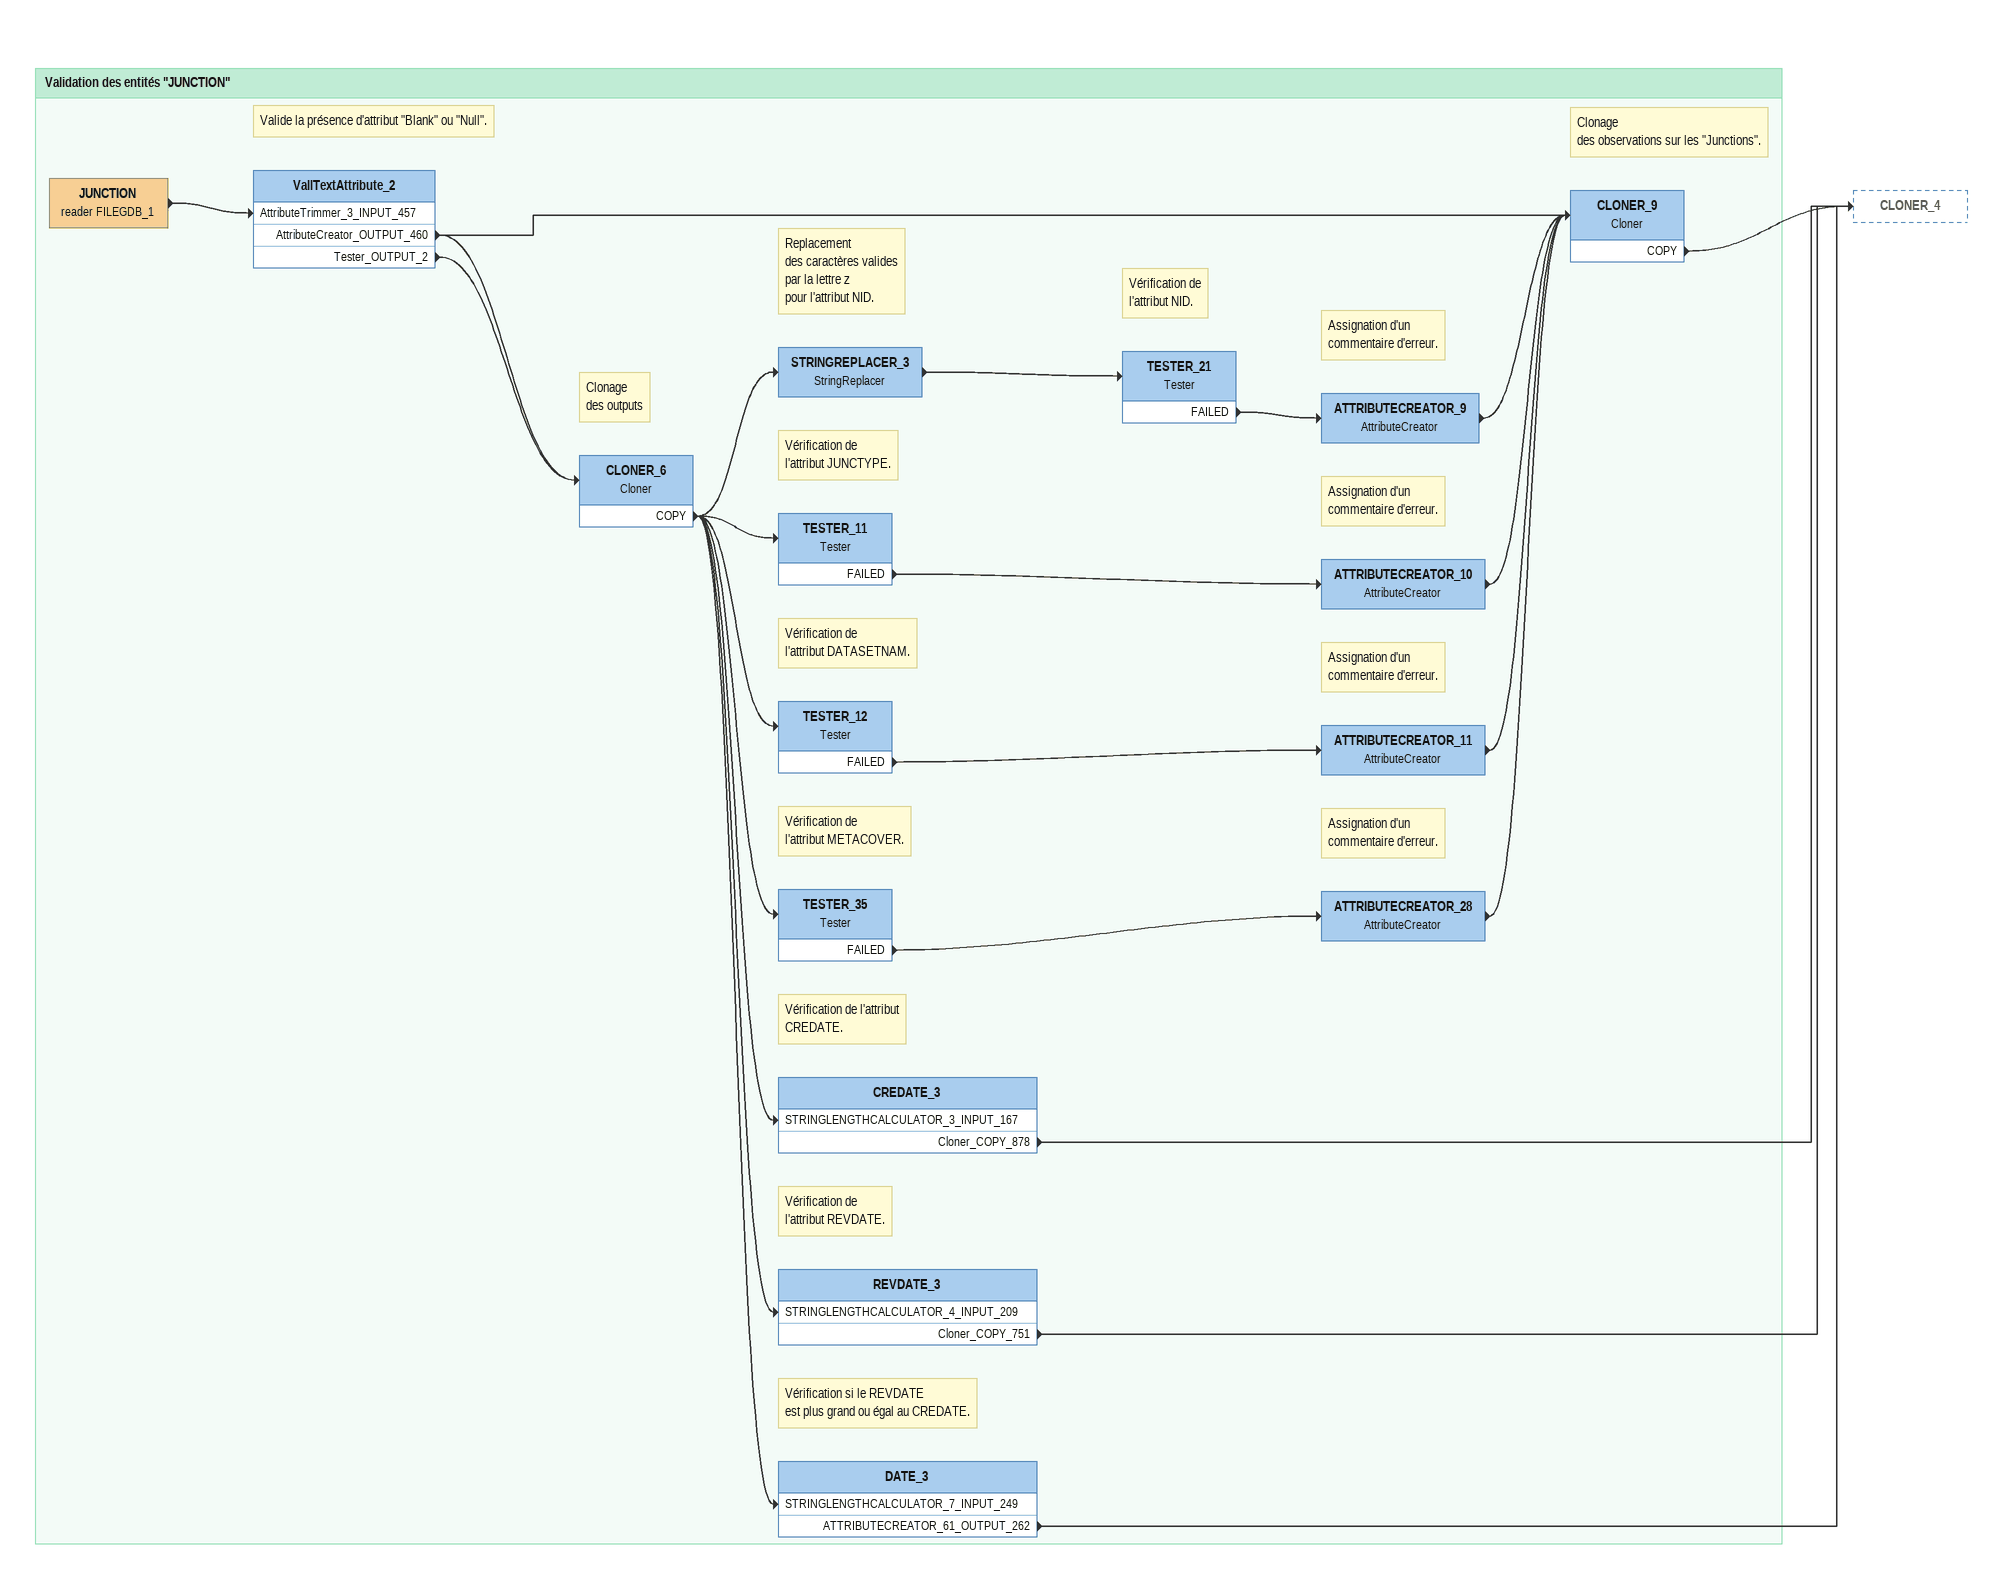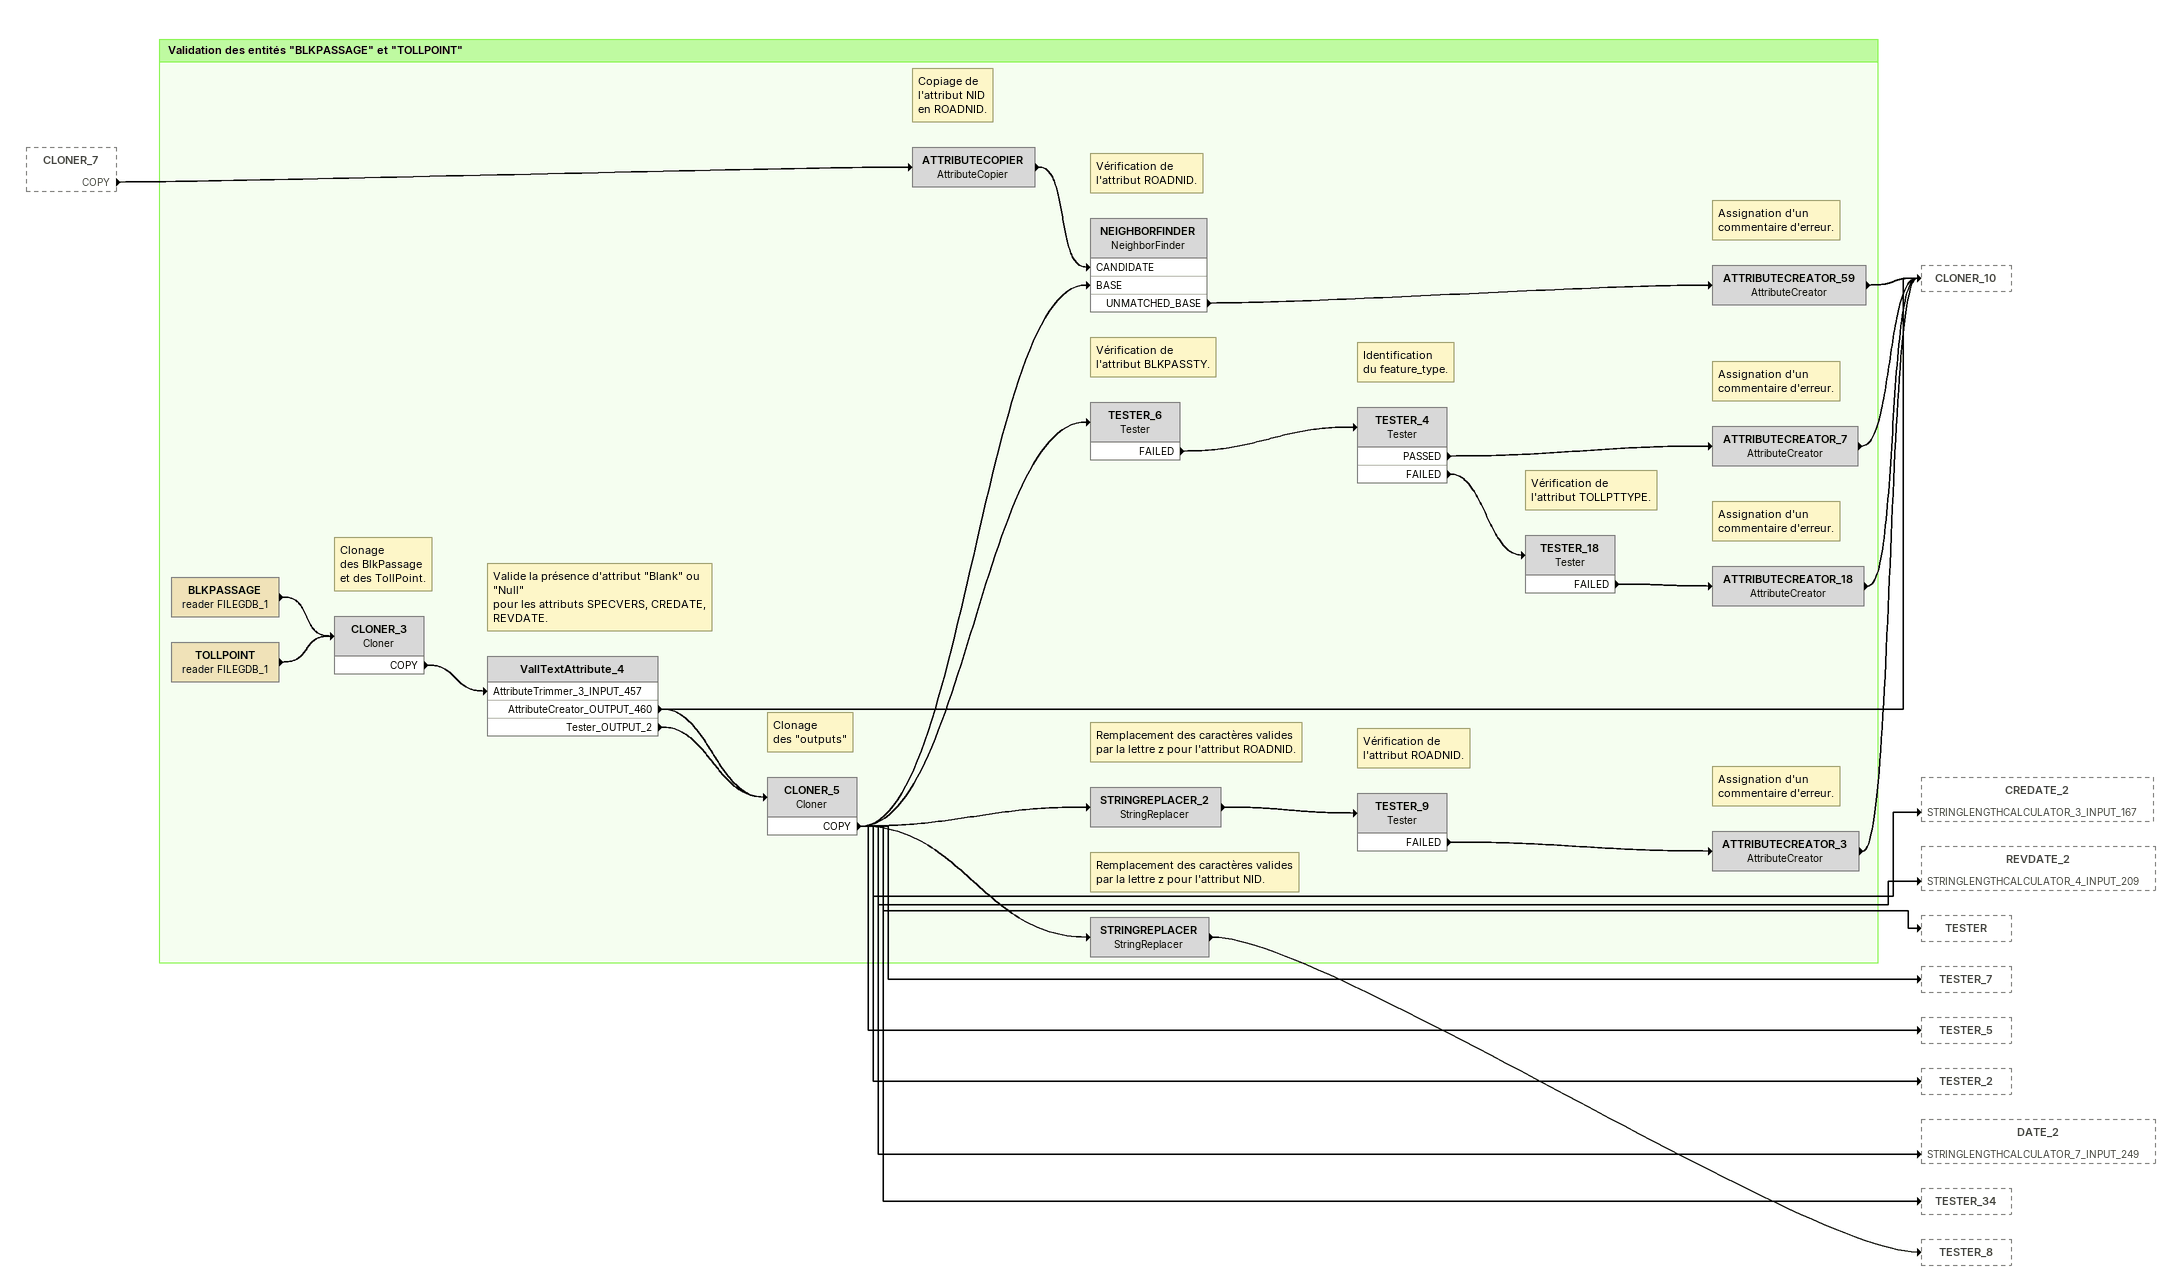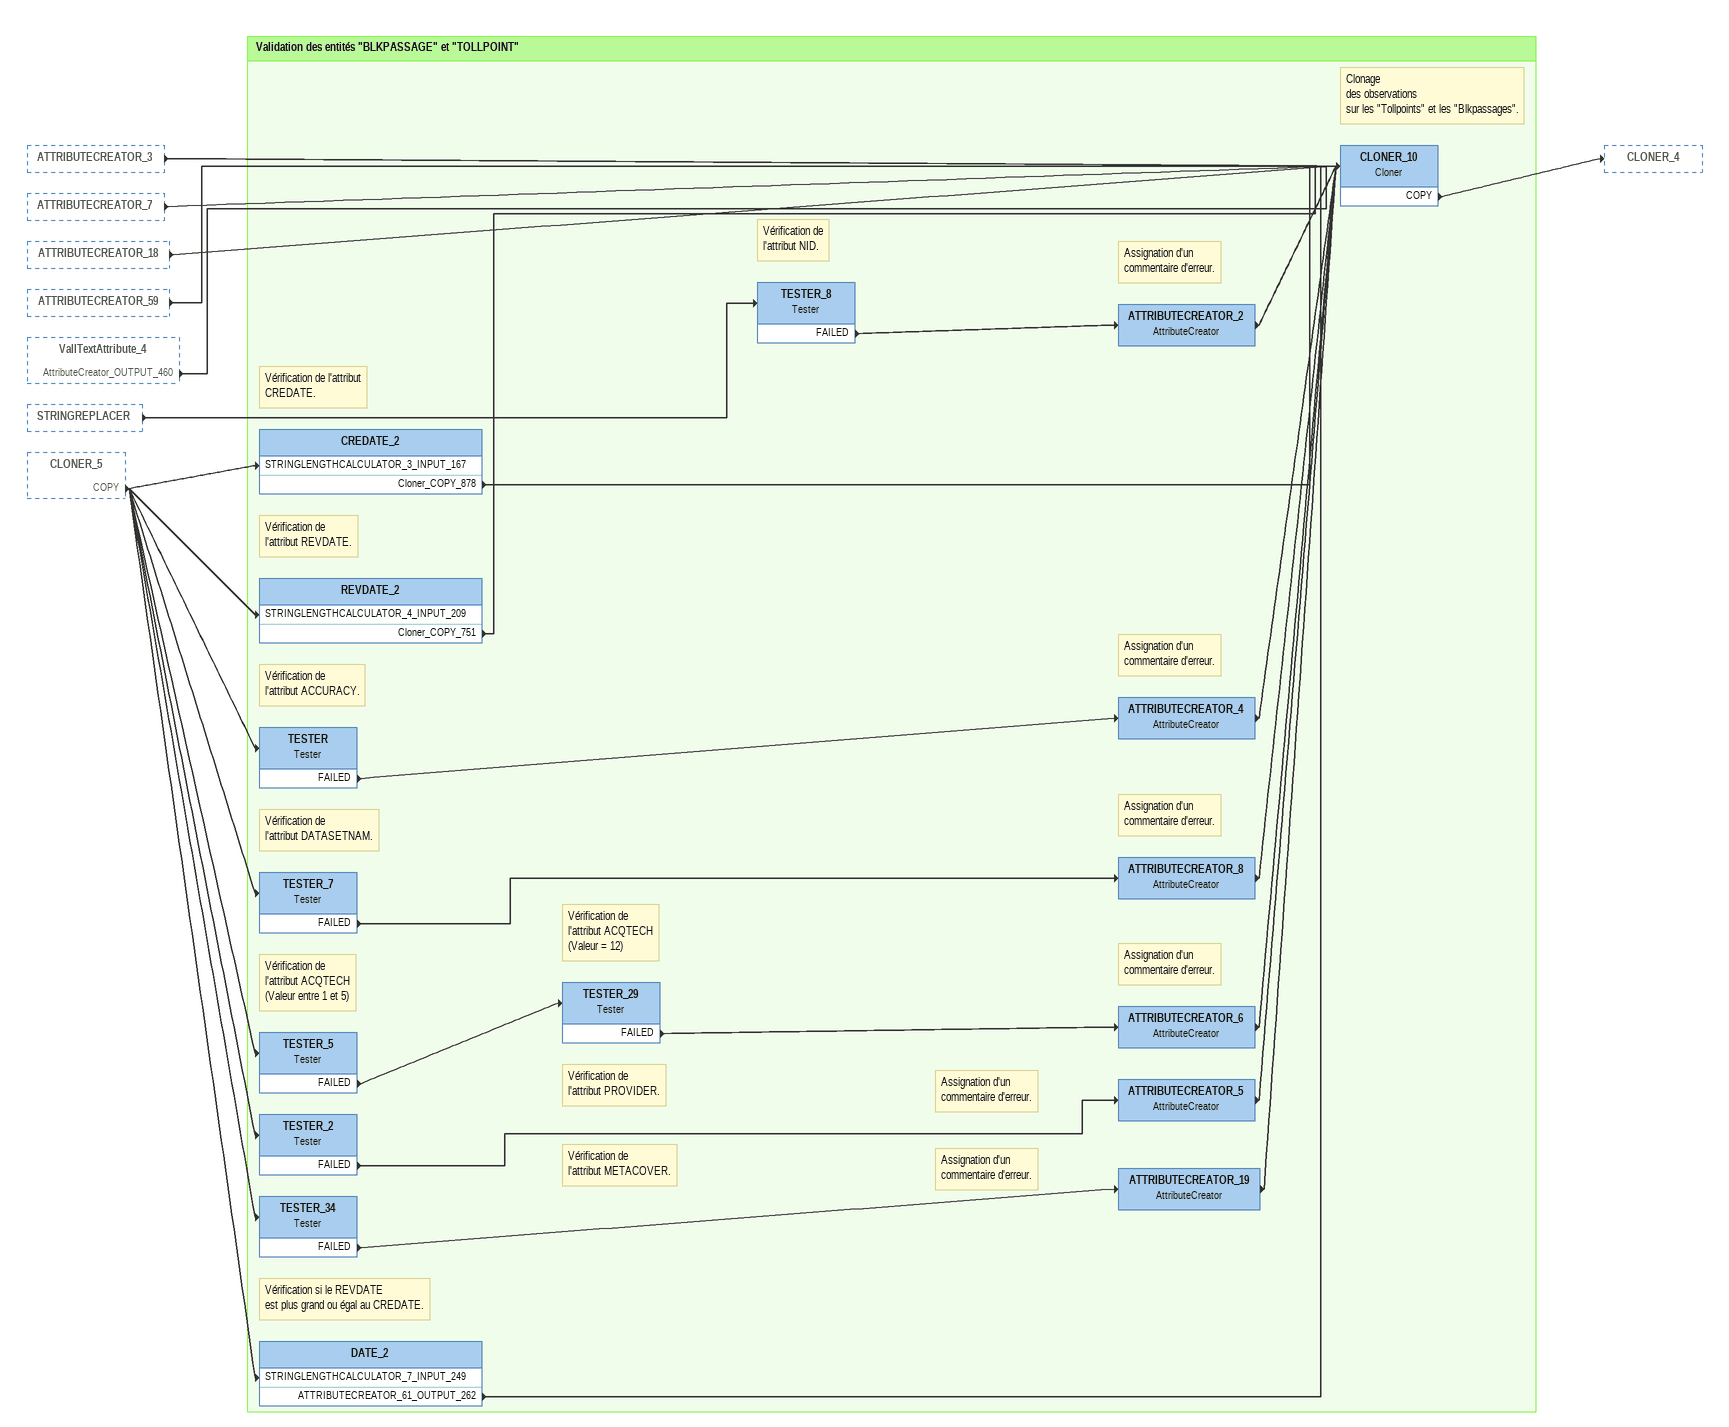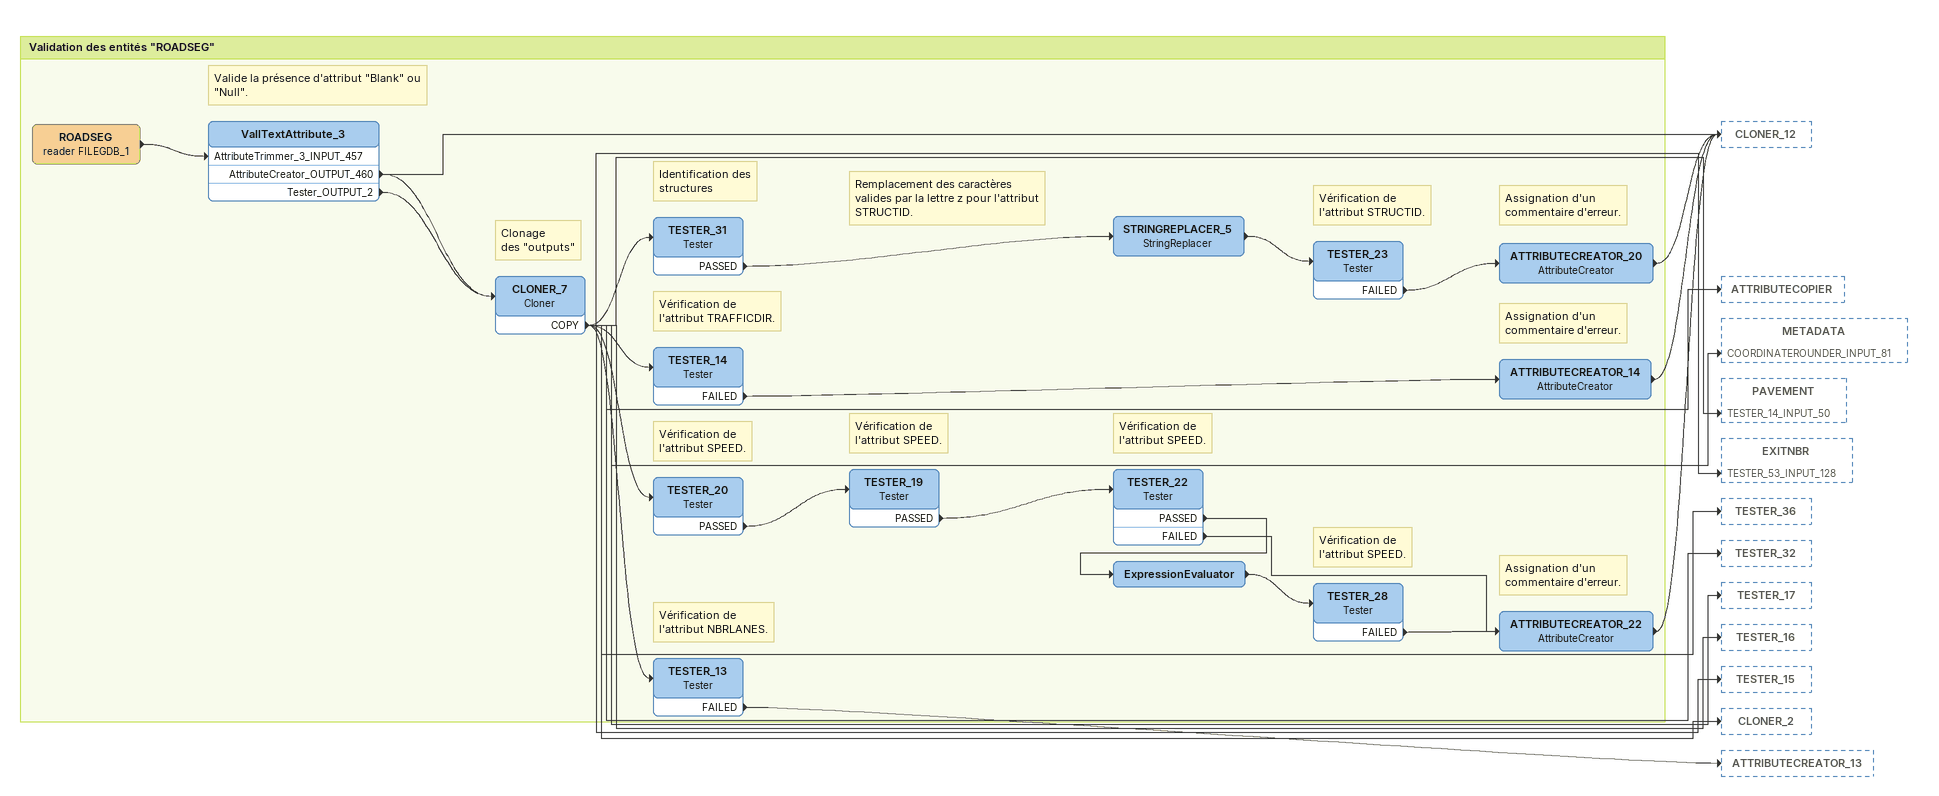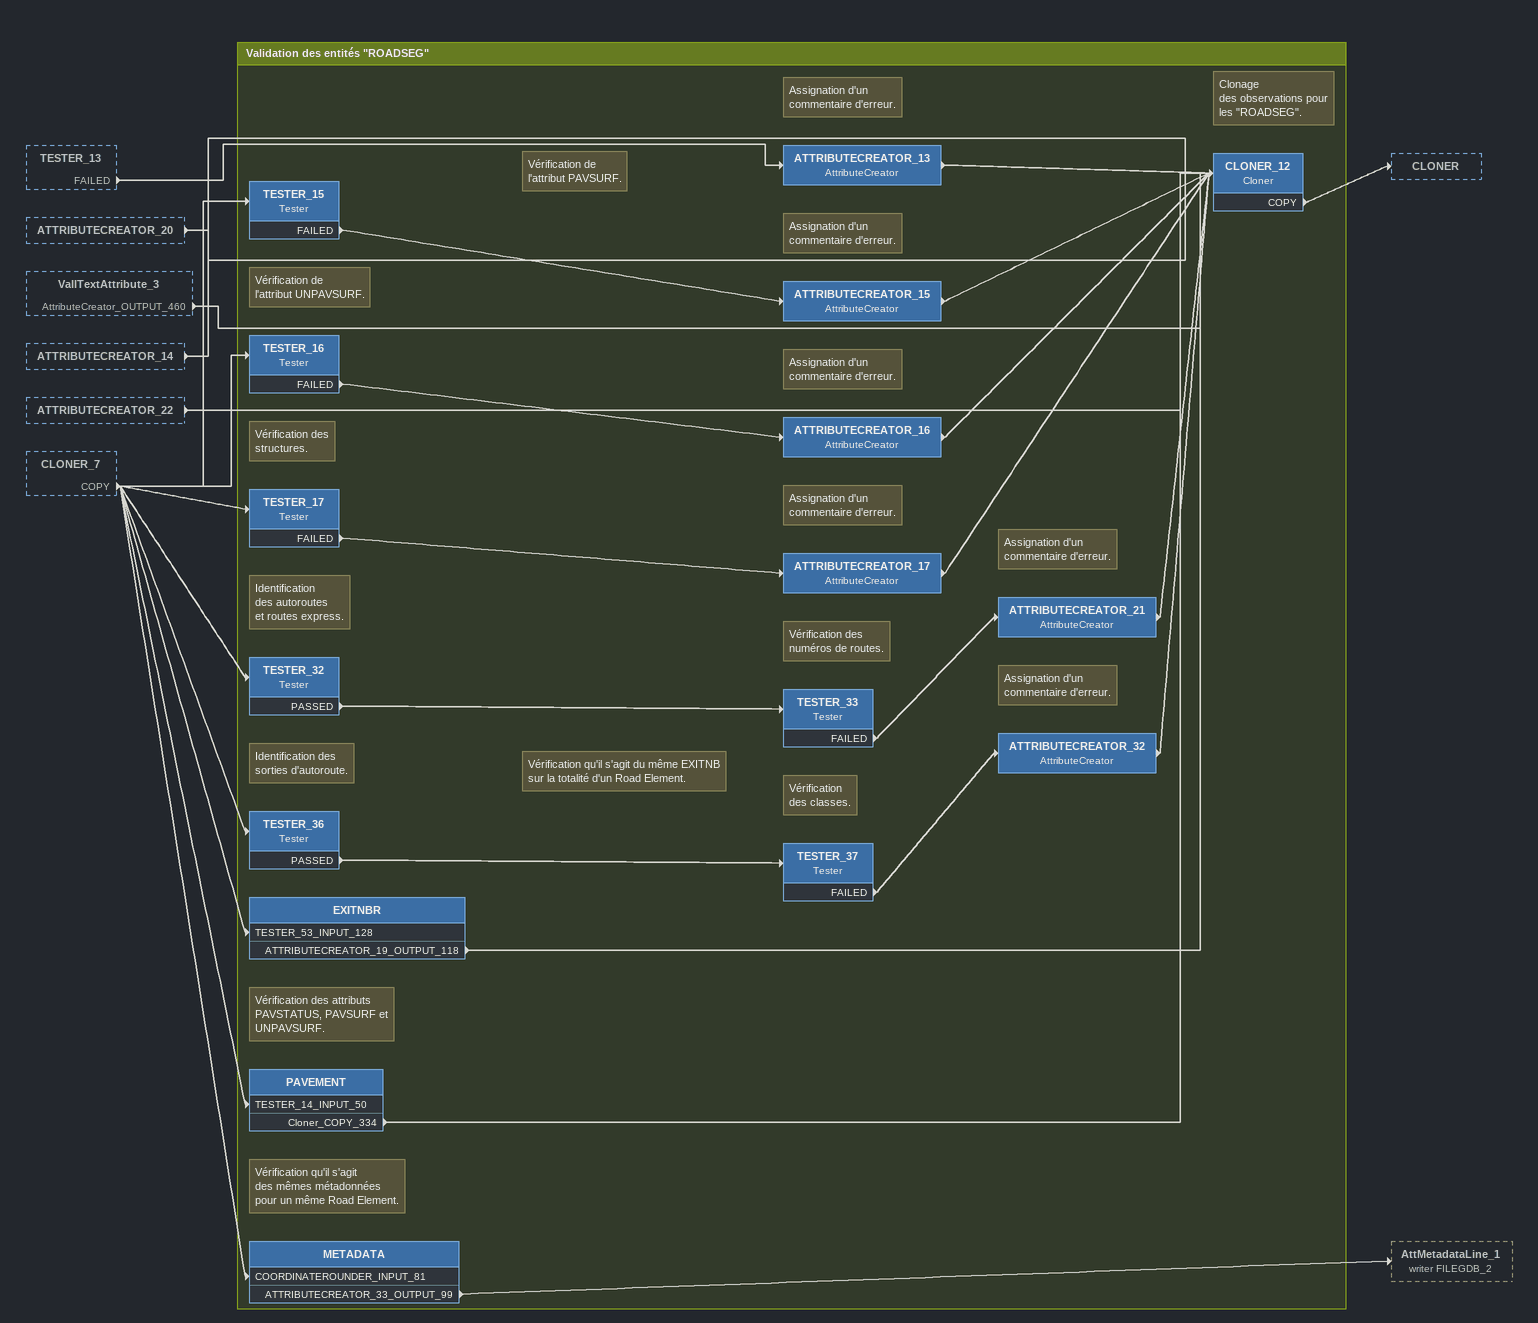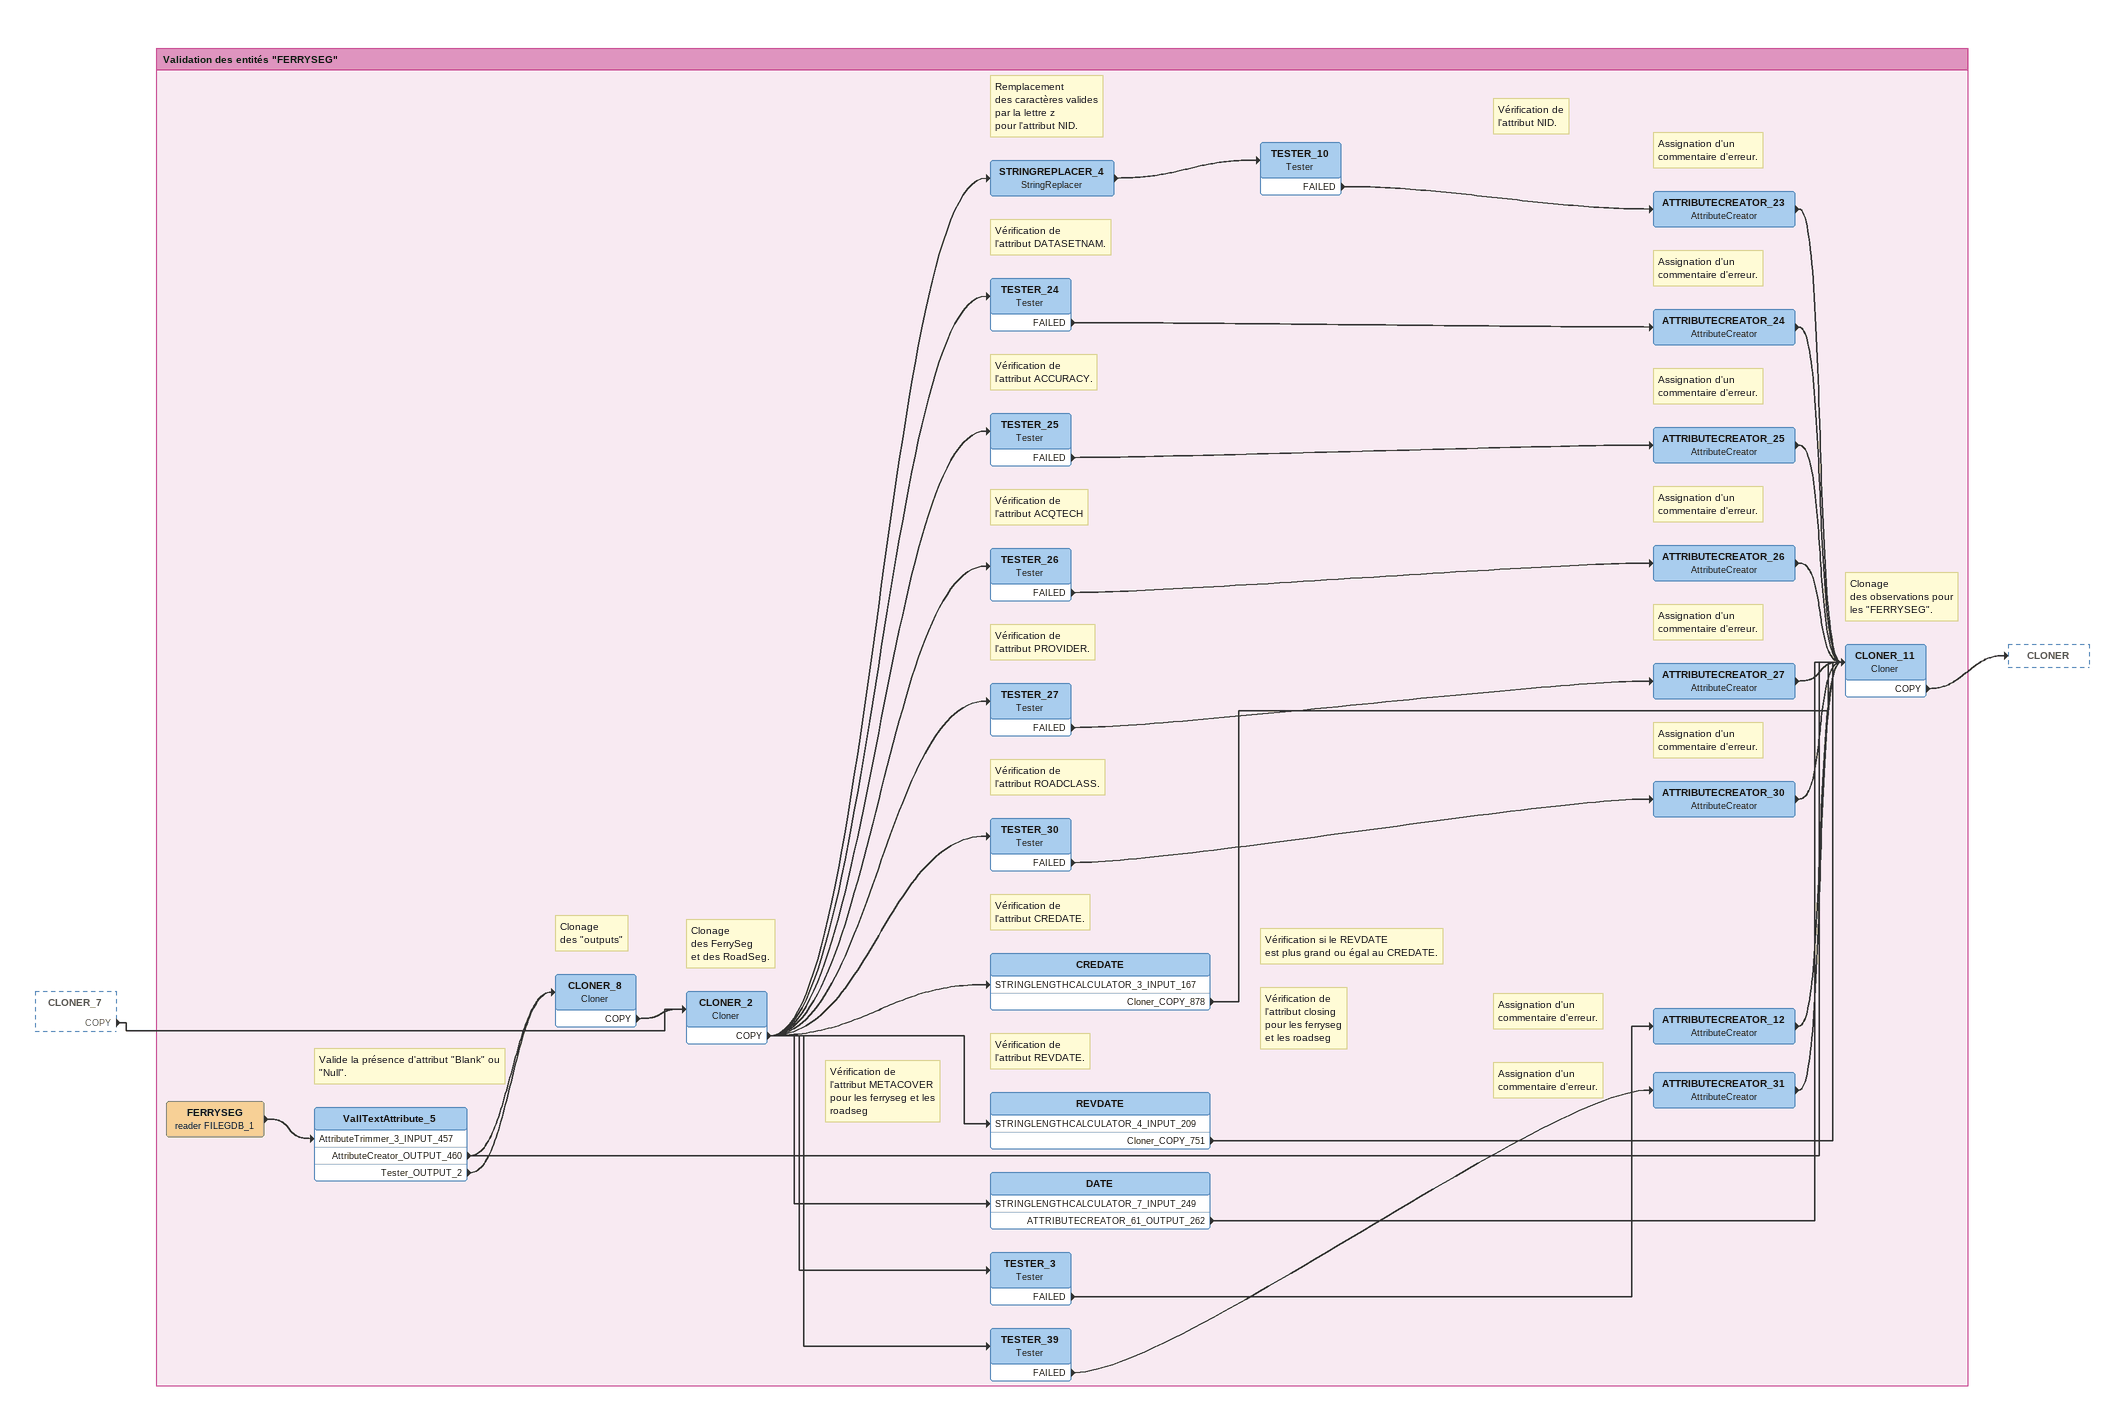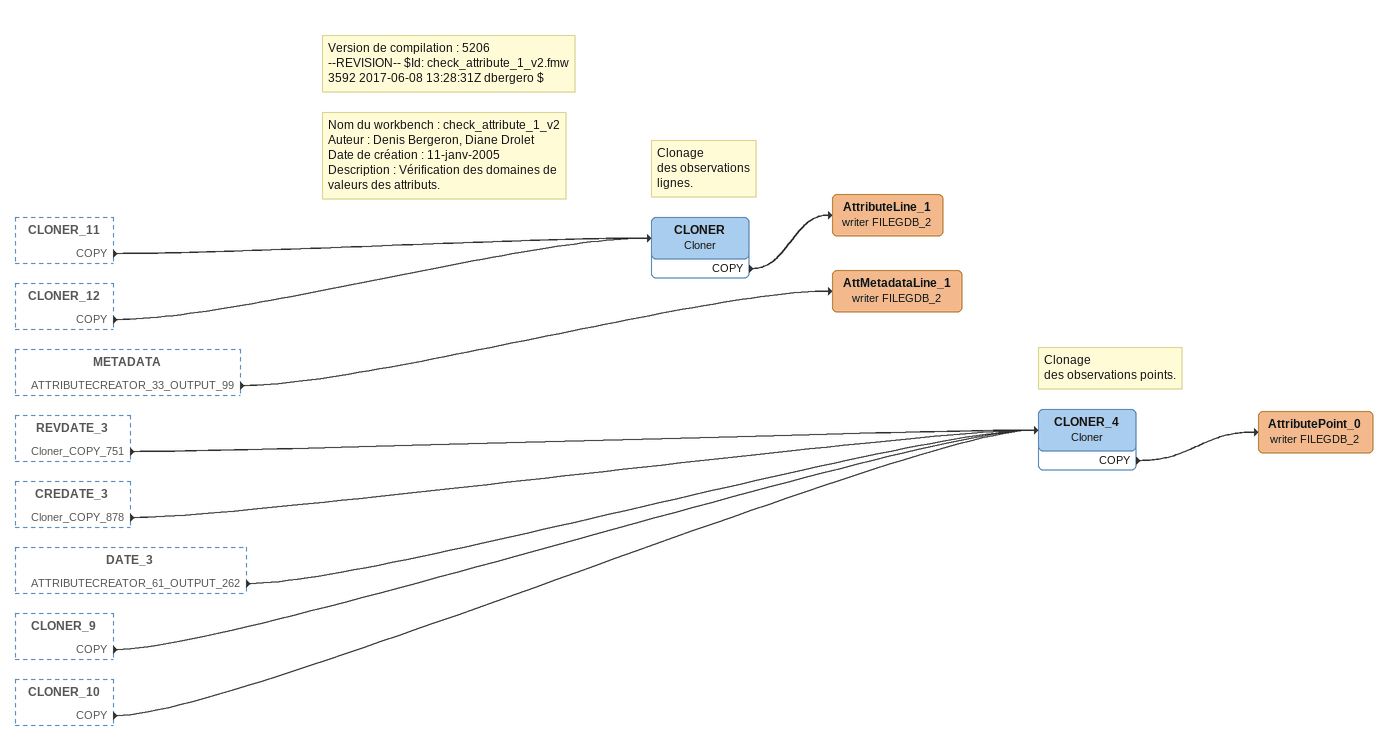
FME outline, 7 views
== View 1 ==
Bookmark: Validation des entités "JUNCTION"
JUNCTION (reader FILEGDB_1)
    -> VallTextAttribute_2 [AttributeTrimmer_3_INPUT_457]
Note: Valide la présence d'attribut "Blank" ou "Null".
VallTextAttribute_2
    AttributeCreator_OUTPUT_460 -> CLONER_6
    AttributeCreator_OUTPUT_460 -> CLONER_9
    Tester_OUTPUT_2 -> CLONER_6
Note: Clonage / des outputs
CLONER_6: Cloner
    COPY -> STRINGREPLACER_3
    COPY -> TESTER_11
    COPY -> TESTER_12
    COPY -> CREDATE_3 [STRINGLENGTHCALCULATOR_3_INPUT_167]
    COPY -> REVDATE_3 [STRINGLENGTHCALCULATOR_4_INPUT_209]
    COPY -> DATE_3 [STRINGLENGTHCALCULATOR_7_INPUT_249]
    COPY -> TESTER_35
Note: Replacement / des caractères valides / par la lettre z / pour l'attribut NID.
STRINGREPLACER_3: StringReplacer
    -> TESTER_21
Note: Vérification de / l'attribut NID.
TESTER_21: Tester
    FAILED -> ATTRIBUTECREATOR_9
Note: Assignation d'un / commentaire d'erreur.
ATTRIBUTECREATOR_9: AttributeCreator
    -> CLONER_9
Note: Vérification de / l'attribut JUNCTYPE.
TESTER_11: Tester
    FAILED -> ATTRIBUTECREATOR_10
Note: Assignation d'un / commentaire d'erreur.
ATTRIBUTECREATOR_10: AttributeCreator
    -> CLONER_9
Note: Vérification de / l'attribut DATASETNAM.
TESTER_12: Tester
    FAILED -> ATTRIBUTECREATOR_11
Note: Assignation d'un / commentaire d'erreur.
ATTRIBUTECREATOR_11: AttributeCreator
    -> CLONER_9
Note: Vérification de / l'attribut METACOVER.
TESTER_35: Tester
    FAILED -> ATTRIBUTECREATOR_28
Note: Assignation d'un / commentaire d'erreur.
ATTRIBUTECREATOR_28: AttributeCreator
    -> CLONER_9
Note: Clonage / des observations sur les "Junctions".
CLONER_9: Cloner
    COPY -> CLONER_4
Note: Vérification de l'attribut / CREDATE.
CREDATE_3
    Cloner_COPY_878 -> CLONER_4
Note: Vérification de / l'attribut REVDATE.
REVDATE_3
    Cloner_COPY_751 -> CLONER_4
Note: Vérification si le REVDATE / est plus grand ou égal au CREDATE.
DATE_3
    ATTRIBUTECREATOR_61_OUTPUT_262 -> CLONER_4

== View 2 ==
CLONER_7 [outside]
    COPY -> ATTRIBUTECOPIER

Bookmark: Validation des entités "BLKPASSAGE" et "TOLLPOINT"
Note: Copiage de / l'attribut NID / en ROADNID.
ATTRIBUTECOPIER: AttributeCopier
    -> NEIGHBORFINDER [CANDIDATE]
BLKPASSAGE (reader FILEGDB_1)
    -> CLONER_3
TOLLPOINT (reader FILEGDB_1)
    -> CLONER_3
Note: Clonage / des BlkPassage / et des TollPoint.
CLONER_3: Cloner
    COPY -> VallTextAttribute_4 [AttributeTrimmer_3_INPUT_457]
Note: Valide la présence d'attribut "Blank" ou "Null" / pour les attributs SPECVERS, CREDATE, REVDATE.
VallTextAttribute_4
    AttributeCreator_OUTPUT_460 -> CLONER_5
    AttributeCreator_OUTPUT_460 -> CLONER_10
    Tester_OUTPUT_2 -> CLONER_5
Note: Clonage / des "outputs"
CLONER_5: Cloner
    COPY -> STRINGREPLACER_2
    COPY -> STRINGREPLACER
    COPY -> CREDATE_2 [STRINGLENGTHCALCULATOR_3_INPUT_167]
    COPY -> REVDATE_2 [STRINGLENGTHCALCULATOR_4_INPUT_209]
    COPY -> TESTER
    COPY -> TESTER_7
    COPY -> TESTER_5
    COPY -> TESTER_2
    COPY -> DATE_2 [STRINGLENGTHCALCULATOR_7_INPUT_249]
    COPY -> TESTER_6
    COPY -> NEIGHBORFINDER [BASE]
    COPY -> TESTER_34
Note: Vérification de / l'attribut ROADNID.
NEIGHBORFINDER: NeighborFinder
    UNMATCHED_BASE -> ATTRIBUTECREATOR_59
Note: Assignation d'un / commentaire d'erreur.
ATTRIBUTECREATOR_59: AttributeCreator
    -> CLONER_10
Note: Vérification de / l'attribut BLKPASSTY.
TESTER_6: Tester
    FAILED -> TESTER_4
Note: Identification / du feature_type.
TESTER_4: Tester
    PASSED -> ATTRIBUTECREATOR_7
    FAILED -> TESTER_18
Note: Assignation d'un / commentaire d'erreur.
ATTRIBUTECREATOR_7: AttributeCreator
    -> CLONER_10
Note: Vérification de / l'attribut TOLLPTTYPE.
TESTER_18: Tester
    FAILED -> ATTRIBUTECREATOR_18
Note: Assignation d'un / commentaire d'erreur.
ATTRIBUTECREATOR_18: AttributeCreator
    -> CLONER_10
Note: Remplacement des caractères valides / par la lettre z pour l'attribut ROADNID.
STRINGREPLACER_2: StringReplacer
    -> TESTER_9
Note: Vérification de / l'attribut ROADNID.
TESTER_9: Tester
    FAILED -> ATTRIBUTECREATOR_3
Note: Assignation d'un / commentaire d'erreur.
ATTRIBUTECREATOR_3: AttributeCreator
    -> CLONER_10
Note: Remplacement des caractères valides / par la lettre z pour l'attribut NID.
STRINGREPLACER: StringReplacer
    -> TESTER_8

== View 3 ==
ATTRIBUTECREATOR_3 [outside]
    -> CLONER_10
ATTRIBUTECREATOR_7 [outside]
    -> CLONER_10
ATTRIBUTECREATOR_18 [outside]
    -> CLONER_10
ATTRIBUTECREATOR_59 [outside]
    -> CLONER_10
VallTextAttribute_4 [outside]
    AttributeCreator_OUTPUT_460 -> CLONER_10
STRINGREPLACER [outside]
    -> TESTER_8
CLONER_5 [outside]
    COPY -> CREDATE_2 [STRINGLENGTHCALCULATOR_3_INPUT_167]
    COPY -> REVDATE_2 [STRINGLENGTHCALCULATOR_4_INPUT_209]
    COPY -> TESTER
    COPY -> TESTER_7
    COPY -> TESTER_5
    COPY -> TESTER_2
    COPY -> DATE_2 [STRINGLENGTHCALCULATOR_7_INPUT_249]
    COPY -> TESTER_34

Bookmark: Validation des entités "BLKPASSAGE" et "TOLLPOINT"
Note: Vérification de / l'attribut NID.
TESTER_8: Tester
    FAILED -> ATTRIBUTECREATOR_2
Note: Assignation d'un / commentaire d'erreur.
ATTRIBUTECREATOR_2: AttributeCreator
    -> CLONER_10
Note: Vérification de l'attribut / CREDATE.
CREDATE_2
    Cloner_COPY_878 -> CLONER_10
Note: Vérification de / l'attribut REVDATE.
REVDATE_2
    Cloner_COPY_751 -> CLONER_10
Note: Vérification de / l'attribut ACCURACY.
TESTER: Tester
    FAILED -> ATTRIBUTECREATOR_4
Note: Assignation d'un / commentaire d'erreur.
ATTRIBUTECREATOR_4: AttributeCreator
    -> CLONER_10
Note: Vérification de / l'attribut DATASETNAM.
TESTER_7: Tester
    FAILED -> ATTRIBUTECREATOR_8
Note: Assignation d'un / commentaire d'erreur.
ATTRIBUTECREATOR_8: AttributeCreator
    -> CLONER_10
Note: Vérification de / l'attribut ACQTECH / (Valeur entre 1 et 5)
TESTER_5: Tester
    FAILED -> TESTER_29
Note: Vérification de / l'attribut ACQTECH / (Valeur = 12)
TESTER_29: Tester
    FAILED -> ATTRIBUTECREATOR_6
Note: Assignation d'un / commentaire d'erreur.
ATTRIBUTECREATOR_6: AttributeCreator
    -> CLONER_10
Note: Vérification de / l'attribut PROVIDER.
TESTER_2: Tester
    FAILED -> ATTRIBUTECREATOR_5
Note: Assignation d'un / commentaire d'erreur.
ATTRIBUTECREATOR_5: AttributeCreator
    -> CLONER_10
Note: Vérification de / l'attribut METACOVER.
TESTER_34: Tester
    FAILED -> ATTRIBUTECREATOR_19
Note: Assignation d'un / commentaire d'erreur.
ATTRIBUTECREATOR_19: AttributeCreator
    -> CLONER_10
Note: Vérification si le REVDATE / est plus grand ou égal au CREDATE.
DATE_2
    ATTRIBUTECREATOR_61_OUTPUT_262 -> CLONER_10
Note: Clonage / des observations / sur les "Tollpoints" et les "Blkpassages".
CLONER_10: Cloner
    COPY -> CLONER_4

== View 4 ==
Bookmark: Validation des entités "ROADSEG"
ROADSEG (reader FILEGDB_1)
    -> VallTextAttribute_3 [AttributeTrimmer_3_INPUT_457]
Note: Valide la présence d'attribut "Blank" ou "Null".
VallTextAttribute_3
    AttributeCreator_OUTPUT_460 -> CLONER_7
    AttributeCreator_OUTPUT_460 -> CLONER_12
    Tester_OUTPUT_2 -> CLONER_7
Note: Clonage / des "outputs"
CLONER_7: Cloner
    COPY -> ATTRIBUTECOPIER
    COPY -> METADATA [COORDINATEROUNDER_INPUT_81]
    COPY -> PAVEMENT [TESTER_14_INPUT_50]
    COPY -> EXITNBR [TESTER_53_INPUT_128]
    COPY -> TESTER_36
    COPY -> TESTER_32
    COPY -> TESTER_17
    COPY -> TESTER_16
    COPY -> TESTER_15
    COPY -> TESTER_13
    COPY -> TESTER_31
    COPY -> CLONER_2
    COPY -> TESTER_14
    COPY -> TESTER_20
Note: Identification des / structures
TESTER_31: Tester
    PASSED -> STRINGREPLACER_5
Note: Remplacement des caractères / valides par la lettre z pour l'attribut STRUCTID.
STRINGREPLACER_5: StringReplacer
    -> TESTER_23
Note: Vérification de / l'attribut STRUCTID.
TESTER_23: Tester
    FAILED -> ATTRIBUTECREATOR_20
Note: Assignation d'un / commentaire d'erreur.
ATTRIBUTECREATOR_20: AttributeCreator
    -> CLONER_12
Note: Vérification de / l'attribut TRAFFICDIR.
TESTER_14: Tester
    FAILED -> ATTRIBUTECREATOR_14
Note: Assignation d'un / commentaire d'erreur.
ATTRIBUTECREATOR_14: AttributeCreator
    -> CLONER_12
Note: Vérification de / l'attribut SPEED.
TESTER_20: Tester
    PASSED -> TESTER_19
Note: Vérification de / l'attribut SPEED.
TESTER_19: Tester
    PASSED -> TESTER_22
Note: Vérification de / l'attribut SPEED.
TESTER_22: Tester
    PASSED -> ExpressionEvaluator
    FAILED -> ATTRIBUTECREATOR_22
ExpressionEvaluator
    -> TESTER_28
Note: Vérification de / l'attribut SPEED.
TESTER_28: Tester
    FAILED -> ATTRIBUTECREATOR_22
Note: Assignation d'un / commentaire d'erreur.
ATTRIBUTECREATOR_22: AttributeCreator
    -> CLONER_12
Note: Vérification de / l'attribut NBRLANES.
TESTER_13: Tester
    FAILED -> ATTRIBUTECREATOR_13

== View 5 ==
TESTER_13 [outside]
    FAILED -> ATTRIBUTECREATOR_13
ATTRIBUTECREATOR_20 [outside]
    -> CLONER_12
VallTextAttribute_3 [outside]
    AttributeCreator_OUTPUT_460 -> CLONER_12
ATTRIBUTECREATOR_14 [outside]
    -> CLONER_12
ATTRIBUTECREATOR_22 [outside]
    -> CLONER_12
CLONER_7 [outside]
    COPY -> METADATA [COORDINATEROUNDER_INPUT_81]
    COPY -> PAVEMENT [TESTER_14_INPUT_50]
    COPY -> EXITNBR [TESTER_53_INPUT_128]
    COPY -> TESTER_36
    COPY -> TESTER_32
    COPY -> TESTER_17
    COPY -> TESTER_16
    COPY -> TESTER_15

Bookmark: Validation des entités "ROADSEG"
Note: Assignation d'un / commentaire d'erreur.
ATTRIBUTECREATOR_13: AttributeCreator
    -> CLONER_12
Note: Vérification de / l'attribut PAVSURF.
TESTER_15: Tester
    FAILED -> ATTRIBUTECREATOR_15
Note: Assignation d'un / commentaire d'erreur.
ATTRIBUTECREATOR_15: AttributeCreator
    -> CLONER_12
Note: Vérification de / l'attribut UNPAVSURF.
TESTER_16: Tester
    FAILED -> ATTRIBUTECREATOR_16
Note: Assignation d'un / commentaire d'erreur.
ATTRIBUTECREATOR_16: AttributeCreator
    -> CLONER_12
Note: Vérification des / structures.
TESTER_17: Tester
    FAILED -> ATTRIBUTECREATOR_17
Note: Assignation d'un / commentaire d'erreur.
ATTRIBUTECREATOR_17: AttributeCreator
    -> CLONER_12
Note: Identification / des autoroutes / et routes express.
TESTER_32: Tester
    PASSED -> TESTER_33
Note: Vérification des / numéros de routes.
TESTER_33: Tester
    FAILED -> ATTRIBUTECREATOR_21
Note: Assignation d'un / commentaire d'erreur.
ATTRIBUTECREATOR_21: AttributeCreator
    -> CLONER_12
Note: Identification des / sorties d'autoroute.
TESTER_36: Tester
    PASSED -> TESTER_37
Note: Vérification / des classes.
TESTER_37: Tester
    FAILED -> ATTRIBUTECREATOR_32
Note: Assignation d'un / commentaire d'erreur.
ATTRIBUTECREATOR_32: AttributeCreator
    -> CLONER_12
Note: Vérification qu'il s'agit du même EXITNB / sur la totalité d'un Road Element.
EXITNBR
    ATTRIBUTECREATOR_19_OUTPUT_118 -> CLONER_12
Note: Vérification des attributs / PAVSTATUS, PAVSURF et UNPAVSURF.
PAVEMENT
    Cloner_COPY_334 -> CLONER_12
Note: Clonage / des observations pour / les "ROADSEG".
CLONER_12: Cloner
    COPY -> CLONER
Note: Vérification qu'il s'agit / des mêmes métadonnées / pour un même Road Element.
METADATA
    ATTRIBUTECREATOR_33_OUTPUT_99 -> AttMetadataLine_1 (writer FILEGDB_2)

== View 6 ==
CLONER_7 [outside]
    COPY -> CLONER_2

Bookmark: Validation des entités "FERRYSEG"
FERRYSEG (reader FILEGDB_1)
    -> VallTextAttribute_5 [AttributeTrimmer_3_INPUT_457]
Note: Valide la présence d'attribut "Blank" ou "Null".
VallTextAttribute_5
    AttributeCreator_OUTPUT_460 -> CLONER_8
    AttributeCreator_OUTPUT_460 -> CLONER_11
    Tester_OUTPUT_2 -> CLONER_8
Note: Clonage / des "outputs"
CLONER_8: Cloner
    COPY -> CLONER_2
Note: Clonage / des FerrySeg / et des RoadSeg.
CLONER_2: Cloner
    COPY -> TESTER_24
    COPY -> TESTER_25
    COPY -> TESTER_26
    COPY -> TESTER_27
    COPY -> TESTER_30
    COPY -> STRINGREPLACER_4
    COPY -> CREDATE [STRINGLENGTHCALCULATOR_3_INPUT_167]
    COPY -> REVDATE [STRINGLENGTHCALCULATOR_4_INPUT_209]
    COPY -> DATE [STRINGLENGTHCALCULATOR_7_INPUT_249]
    COPY -> TESTER_3
    COPY -> TESTER_39
Note: Remplacement / des caractères valides / par la lettre z / pour l'attribut NID.
STRINGREPLACER_4: StringReplacer
    -> TESTER_10
Note: Vérification de / l'attribut NID.
TESTER_10: Tester
    FAILED -> ATTRIBUTECREATOR_23
Note: Assignation d'un / commentaire d'erreur.
ATTRIBUTECREATOR_23: AttributeCreator
    -> CLONER_11
Note: Vérification de / l'attribut DATASETNAM.
TESTER_24: Tester
    FAILED -> ATTRIBUTECREATOR_24
Note: Assignation d'un / commentaire d'erreur.
ATTRIBUTECREATOR_24: AttributeCreator
    -> CLONER_11
Note: Vérification de / l'attribut ACCURACY.
TESTER_25: Tester
    FAILED -> ATTRIBUTECREATOR_25
Note: Assignation d'un / commentaire d'erreur.
ATTRIBUTECREATOR_25: AttributeCreator
    -> CLONER_11
Note: Vérification de / l'attribut ACQTECH
TESTER_26: Tester
    FAILED -> ATTRIBUTECREATOR_26
Note: Assignation d'un / commentaire d'erreur.
ATTRIBUTECREATOR_26: AttributeCreator
    -> CLONER_11
Note: Vérification de / l'attribut PROVIDER.
TESTER_27: Tester
    FAILED -> ATTRIBUTECREATOR_27
Note: Assignation d'un / commentaire d'erreur.
ATTRIBUTECREATOR_27: AttributeCreator
    -> CLONER_11
Note: Vérification de / l'attribut ROADCLASS.
TESTER_30: Tester
    FAILED -> ATTRIBUTECREATOR_30
Note: Assignation d'un / commentaire d'erreur.
ATTRIBUTECREATOR_30: AttributeCreator
    -> CLONER_11
Note: Vérification de / l'attribut CREDATE.
CREDATE
    Cloner_COPY_878 -> CLONER_11
Note: Vérification de / l'attribut REVDATE.
REVDATE
    Cloner_COPY_751 -> CLONER_11
Note: Vérification si le REVDATE / est plus grand ou égal au CREDATE.
DATE
    ATTRIBUTECREATOR_61_OUTPUT_262 -> CLONER_11
Note: Vérification de / l'attribut closing / pour les ferryseg / et les roadseg
TESTER_3: Tester
    FAILED -> ATTRIBUTECREATOR_12
Note: Assignation d'un / commentaire d'erreur.
ATTRIBUTECREATOR_12: AttributeCreator
    -> CLONER_11
Note: Vérification de / l'attribut METACOVER / pour les ferryseg et les / roadseg
TESTER_39: Tester
    FAILED -> ATTRIBUTECREATOR_31
Note: Assignation d'un / commentaire d'erreur.
ATTRIBUTECREATOR_31: AttributeCreator
    -> CLONER_11
Note: Clonage / des observations pour / les "FERRYSEG".
CLONER_11: Cloner
    COPY -> CLONER

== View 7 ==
CLONER_11 [outside]
    COPY -> CLONER
CLONER_12 [outside]
    COPY -> CLONER
METADATA [outside]
    ATTRIBUTECREATOR_33_OUTPUT_99 -> AttMetadataLine_1 (writer FILEGDB_2)
REVDATE_3 [outside]
    Cloner_COPY_751 -> CLONER_4
CREDATE_3 [outside]
    Cloner_COPY_878 -> CLONER_4
DATE_3 [outside]
    ATTRIBUTECREATOR_61_OUTPUT_262 -> CLONER_4
CLONER_9 [outside]
    COPY -> CLONER_4
CLONER_10 [outside]
    COPY -> CLONER_4
Note: Version de compilation : 5206 / --REVISION-- $Id: check_attribute_1_v2.fmw 3592 2017-06-08 13:28:31Z dbergero $
Note: Nom du workbench : check_attribute_1_v2 / Auteur : Denis Bergeron, Diane Drolet / Date de création : 11-janv-2005 / Description : Vérification des domaines de valeurs des attributs.
Note: Clonage / des observations / lignes.
CLONER: Cloner
    COPY -> AttributeLine_1 (writer FILEGDB_2)
AttributeLine_1 (writer FILEGDB_2)
AttMetadataLine_1 (writer FILEGDB_2)
Note: Clonage / des observations points.
CLONER_4: Cloner
    COPY -> AttributePoint_0 (writer FILEGDB_2)
AttributePoint_0 (writer FILEGDB_2)
